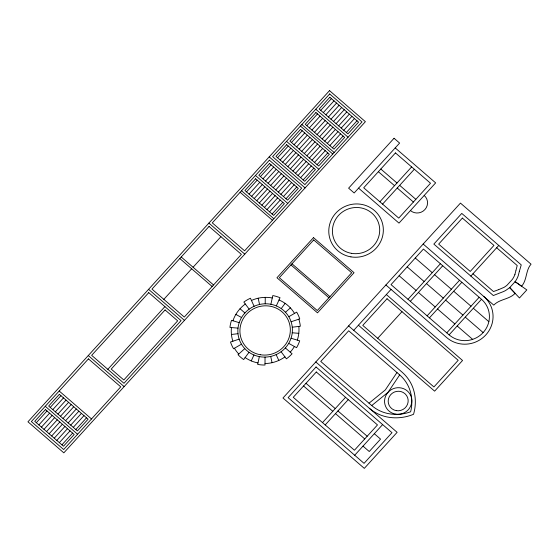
<?xml version="1.0" encoding="UTF-8"?>
<svg xmlns="http://www.w3.org/2000/svg" width="559" height="559" viewBox="0 0 559 559"><rect width="100%" height="100%" fill="white"/><g stroke="black" fill="none" stroke-linecap="round" stroke-linejoin="round"><path stroke-width="0.84" d="M265.036 357.103L265.015 365.02A35.524 34.441 -20.9 0 1 257.657 364.391L259.369 356.614A27.391 26.552 -20.9 0 0 291.106 321.767L299.75 318.875A36.51 35.392 -20.9 0 0 296.682 312.146L288.8 316.715M265.218 303.789L265.239 297.36M515.957 270.402L517.201 265.525L496.658 247.756M519.318 271.499L521.24 264.875L461.769 213.419L433.847 244.087L493.317 295.536L502.08 292.112A28.348 27.482 -20.9 0 0 503.54 291.525L503.687 291.456A22.416 21.731 -20.9 0 0 505.839 290.366L509.696 287.619L515.105 281.687A24.065 23.331 -20.9 0 0 518.242 275.713L519.29 271.618M270.884 304.278L272.806 295.564A36.51 35.392 -20.9 0 1 280.031 297.737L276.307 305.906M515.887 270.71L514.93 274.322M251.25 360.911L253.947 354.986M396.96 372.539L385.34 389.902L369.017 403.2M399.685 374.9L388.072 392.264L371.742 405.561L320.754 361.449L348.69 330.774L399.685 374.9A36.621 35.503 -20.9 0 1 407.378 384.396C411.955 392.663 412.947 402.669 410.634 411.787C401.593 415.106 391.363 415.344 382.328 411.885A36.621 35.503 -20.9 0 1 371.742 405.568M249.021 352.289L243.654 359.556A36.51 35.392 -20.9 0 1 238.022 354.685L244.793 348.627M281.233 308.61L285.125 303.341M36.321 422.709L47.012 410.963M50.24 407.42L60.938 395.674M246.505 191.891L257.196 180.152M260.424 176.602L271.122 164.863M277.578 157.771L288.269 146.032M291.498 142.482L302.188 130.743M306.821 125.656L317.512 113.917M320.74 110.375L331.431 98.629M38.878 424.917L49.576 413.178M52.805 409.635L63.495 397.889M249.062 194.106L259.76 182.367M262.989 178.817L273.679 167.078M280.136 159.986L290.827 148.247M294.055 144.697L304.746 132.958M309.379 127.871L320.069 116.132M323.298 112.583L333.996 100.844M41.443 427.132L52.134 415.393M55.362 411.85L66.053 400.104M251.627 196.321L262.318 184.582M265.546 181.032L276.237 169.293M282.693 162.201L293.391 150.462M296.619 146.912L307.31 135.173M311.936 130.086L322.634 118.347M325.862 114.798L336.553 103.059M44 429.347L54.691 417.608M57.919 414.058L68.617 402.319M254.184 198.536L264.875 186.797M268.103 183.247L278.794 171.508M285.258 164.416L295.949 152.677M299.177 149.127L309.868 137.388M314.5 132.301L325.191 120.562M328.419 117.013L339.11 105.274M163.829 299.358L191.674 268.788M193.072 267.244L220.917 236.674M46.558 431.562L57.256 419.823M60.484 416.273L71.175 404.534M256.742 200.751L267.44 189.005M270.668 185.462L281.359 173.723M287.815 166.631L298.506 154.885M301.734 151.342L312.425 139.603M317.058 134.516L327.749 122.777M330.977 119.228L341.668 107.489M49.122 433.777L59.813 422.038M63.041 418.488L73.732 406.749M107.817 369.317L164.905 306.632M259.306 202.966L269.997 191.22M273.225 187.677L283.916 175.938M290.373 168.846L301.063 157.1M304.292 153.557L314.99 141.818M319.615 136.731L330.306 124.992M333.541 121.443L344.232 109.704M51.68 435.992L62.37 424.253M65.599 420.703L76.29 408.964M261.864 205.181L272.554 193.435M275.783 189.892L286.474 178.146M292.93 171.061L303.628 159.315M306.856 155.772L317.547 144.026M322.18 138.946L332.871 127.2M336.099 123.658L346.79 111.919M54.237 438.207L64.928 426.468M68.156 422.918L78.854 411.179M264.421 207.396L275.112 195.65M278.34 192.107L289.038 180.361M295.494 173.276L306.185 161.53M309.413 157.987L320.104 146.241M324.737 141.161L335.428 129.415M338.656 125.873L349.347 114.134M56.801 440.422L67.492 428.676M70.72 425.133L81.411 413.394M266.985 209.611L277.676 197.865M280.904 194.322L291.595 182.576M298.052 175.484L308.743 163.745M311.971 160.202L322.669 148.456M327.294 143.377L337.985 131.631M341.214 128.088L351.911 116.342M59.359 442.637L70.05 430.891M73.278 427.349L83.969 415.61M269.543 211.819L280.234 200.08M283.462 196.537L294.153 184.791M300.609 177.699L311.307 165.96M314.535 162.417L325.226 150.671M329.852 145.592L340.55 133.846M343.778 130.303L354.469 118.557M61.916 444.852L72.607 433.106M75.835 429.564L86.533 417.818M272.1 214.034L282.791 202.295M286.019 198.752L296.717 187.006M303.174 179.914L313.865 168.175M317.093 164.625L327.784 152.887M332.416 147.8L343.107 136.061M346.335 132.518L357.026 120.772M379.882 201.785L411.634 166.91M382.58 204.119L414.331 169.244M353.735 330.341L391.014 289.408M408.007 299.31L440.394 263.736M410.341 301.322L442.728 265.756M377.709 338.314L401.977 311.656M322.501 422.597L345.546 397.295M325.198 424.931L348.243 399.629M427.125 315.842L459.512 280.276M429.452 317.861L461.846 282.295M470.846 276.104L498.775 245.436M446.774 332.843L479.161 297.276M449.108 334.862L481.495 299.296L423.429 249.055L391.034 284.622L449.108 334.862A24.212 23.471 -20.9 0 0 483.172 332.542A24.212 23.471 -20.9 0 0 481.495 299.296M354.699 455.25L382.629 424.581M285.46 312.264L290.373 307.876M241.453 344.176L233.571 348.753A36.51 35.392 -20.9 0 1 230.504 342.017L239.154 339.124M498.53 289.695L504.022 287.354A22.751 22.06 -20.9 0 0 507.104 285.139L512.289 279.458A21.116 20.473 -20.9 0 0 514.958 274.329M498.216 289.8L493.499 291.553L472.963 273.777M231.433 334.478L237.987 333.695M292.273 327.197L300.33 326.232A35.524 34.441 -20.9 0 0 298.82 319.189M238.001 328.126L229.945 327.434A35.524 34.441 -20.9 0 1 231.51 320.335L239.203 322.655M292.252 332.773L298.799 333.332M291.05 338.244L299.68 340.836A36.51 35.392 -20.9 0 1 296.563 347.677L288.71 343.373M235.849 314.403L241.544 317.519M515.105 281.687L526.823 289.897L519.472 297.968L509.717 287.606L515.125 293.349C509.27 299.568 499.557 298.981 493.772 305.116L423.177 244.038M515.119 281.666L521.603 286.243C527.2 279.926 525.523 270.409 531.05 264.176L460.455 203.099L282.973 398.001L364.307 468.365L397.128 432.324L315.793 361.959M395.213 147.904L435.643 182.884L399 223.125L358.571 188.145M315.765 109.236L348.082 137.2M380.812 169.014L396.981 183.003M399.678 185.336L415.847 199.325M378.366 171.697L394.535 185.686M397.232 188.02L413.401 202.016M301.846 124.524L334.163 152.481M300.442 126.061L332.759 154.025M286.522 141.35L318.84 169.307M415.274 258.006L432.247 272.687M434.581 274.707L451.358 289.227M453.691 291.246L471.013 306.227M473.34 308.247L488.852 321.67M407.197 266.881L424.169 281.561M426.503 283.581L443.28 298.101M445.614 300.12L462.936 315.101M465.263 317.121L483.137 332.577M269.207 156.869L305.088 187.915M399.119 275.748L416.092 290.428M418.425 292.448L435.202 306.968M437.536 308.987L454.858 323.968M457.185 325.988L472.655 339.369M385.892 284.978L446.662 337.545A27.866 27.014 -20.9 0 0 485.869 334.876A27.866 27.014 -20.9 0 0 483.94 296.612M255.449 175.47L287.773 203.434M386.339 294.537L462.552 360.478L434.623 391.146L358.41 325.212M241.53 190.759L273.847 218.716M240.125 192.296L272.45 220.26M291.973 263.799L329.936 296.647M290.953 264.924L328.923 297.765M348.613 325.911L402.131 372.217A39.724 38.515 -20.9 0 1 409.09 380.197C415.637 390.161 416.888 402.976 413.534 414.303C402.368 418.88 389.288 419.215 378.254 414.037A39.724 38.508 -20.9 0 1 369.296 408.245M208.891 223.104L244.772 254.142M181.214 256.986L213.538 284.95M240.035 308.736L244.912 312.956A27.391 26.552 -20.9 0 1 291.106 321.767M285.342 347.936L292.077 353.763A36.51 35.392 -20.9 0 1 286.411 358.829L281.093 351.737M179.816 258.531L212.134 286.488M374.313 433.707L380.553 439.101L369.247 451.518L363.008 446.124M306.004 383.299L335.246 408.601M337.943 410.935L367.186 436.244M303.558 385.989L332.801 411.291M335.498 413.625L364.741 438.927M148.575 289.331L184.456 320.377M88.266 355.566L124.147 386.611M59.184 390.993L91.508 418.957M45.265 406.281L77.589 434.245M249.16 309.155L243.843 302.063A36.51 35.392 -20.9 0 1 250.439 298.24L254.107 306.283M276.146 354.609L278.801 360.443M258.195 298.199L259.544 304.473M270.717 356.425L272.058 362.693M259.369 356.614A27.391 26.552 -20.9 0 1 244.912 312.956M238.756 354.029A35.524 34.441 -20.9 0 1 234.424 348.257M298.82 326.414A34.001 32.96 -20.9 0 1 297.304 340.124M294.404 346.489A34.001 32.96 -20.9 0 1 290.226 352.156M284.943 356.88A34.001 32.96 -20.9 0 1 265.015 363.539M257.978 362.931A34.001 32.96 -20.9 0 1 245.128 357.557M232.879 341.221A34.001 32.96 -20.9 0 1 231.454 327.56M232.949 320.768A34.001 32.96 -20.9 0 1 245.31 304.019M251.452 300.456A34.001 32.96 -20.9 0 1 272.275 297.961M279.004 299.987A34.001 32.96 -20.9 0 1 294.516 313.403M424.197 195.454A10.272 9.957 -20.9 0 1 424.91 209.562A10.272 9.957 -20.9 0 1 410.453 210.554M329.517 90.635L27.95 421.8L63.831 452.846L365.397 121.68L329.517 90.635M88.434 358.885L31.346 421.57L63.663 449.534L120.751 386.842L88.434 358.885M148.743 292.65L91.662 355.335L123.979 383.299L181.06 320.607L148.743 292.65M209.059 226.416L151.971 289.101L184.295 317.065L241.376 254.38L209.059 226.416M269.368 160.181L212.287 222.866L244.604 250.83L301.692 188.145L269.368 160.181M329.684 93.947L272.603 156.639L304.921 184.596L362.001 121.911L329.684 93.947M45.433 409.593L34.742 421.339L63.495 446.215L74.193 434.476L45.433 409.593M59.352 394.312L48.661 406.051L77.421 430.933L88.112 419.187L59.352 394.312M255.617 178.782L244.926 190.521L273.679 215.404L284.377 203.665L255.617 178.782M269.536 163.494L258.845 175.24L287.606 200.115L298.296 188.376L269.536 163.494M286.69 144.662L275.992 156.401L304.753 181.284L315.444 169.545L286.69 144.662M300.609 129.374L289.918 141.12L318.672 165.995L329.363 154.256L300.609 129.374M315.933 112.548L305.242 124.294L333.996 149.169L344.686 137.43L315.933 112.548M329.852 97.259L319.161 109.005L347.915 133.88L358.605 122.142L329.852 97.259M165.073 309.945L111.213 369.087L123.812 379.987L177.671 320.845L165.073 309.945M394.053 138.255L348.606 188.166L354.161 192.981L399.615 143.069L394.053 138.255M313.508 237.631L276.957 277.76L317.498 312.837L354.043 272.701L313.508 237.631M313.725 239.916L279.318 277.704L317.281 310.545L351.688 272.764L313.725 239.916M395.465 152.921L363.713 187.789L398.749 218.108L430.507 183.233L395.465 152.921M316.045 366.977L288.116 397.645L364.056 463.348L391.985 432.673L316.045 366.977M316.296 371.994L293.258 397.295L354.441 450.233L377.486 424.931L316.296 371.994M387.038 298.737L362.77 325.387L433.924 386.954L458.198 360.296L387.038 298.737M462.37 218.087L438.668 244.108L470.252 271.436L493.953 245.415L462.37 218.087M260.396 354.741A25.309 24.54 -20.9 0 0 288.94 321.872A25.309 24.54 -20.9 0 0 246.044 314.731A25.309 24.54 -20.9 0 0 260.396 354.741M351.618 253.367A23.737 23.01 -20.9 0 0 378.394 222.552A23.737 23.01 -20.9 0 0 338.167 215.851A23.737 23.01 -20.9 0 0 351.618 253.367M350.933 256.874A27.391 26.552 -20.9 0 0 381.832 221.315A27.391 26.552 -20.9 0 0 335.414 213.587A27.391 26.552 -20.9 0 0 350.933 256.874M396.317 410.648A10.041 9.734 -20.9 0 0 407.616 397.596A10.041 9.734 -20.9 0 0 390.594 394.794A10.041 9.734 -20.9 0 0 396.317 410.648M395.639 414.156A13.689 13.276 -20.9 0 0 411.047 396.352A13.689 13.276 -20.9 0 0 387.841 392.53A13.689 13.276 -20.9 0 0 395.639 414.156"/></g></svg>
